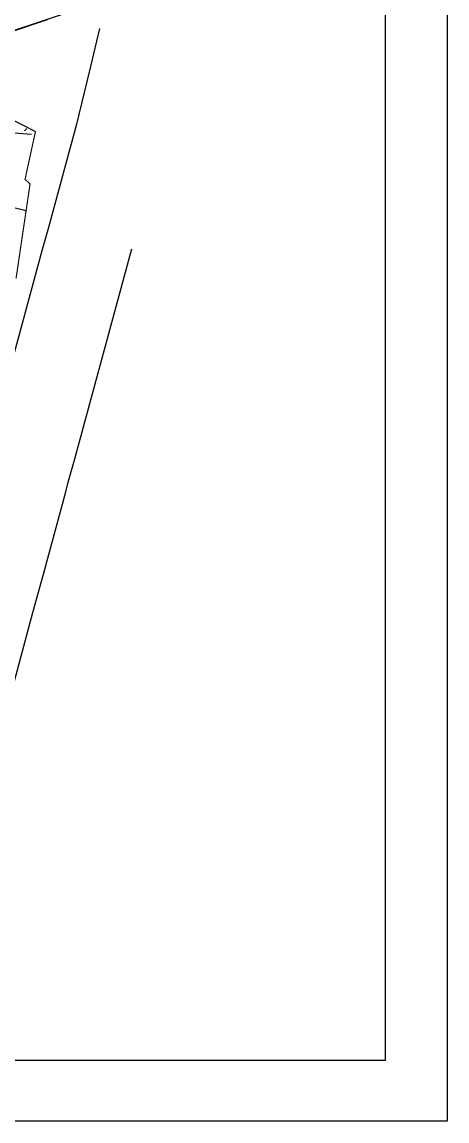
# Model space of a CAD drawing. Header units: millimetres. Extents: x 0 to 841000, y 0 to 594000.
# Drawn here: x 693280 to 841000, y 0 to 382214 of the extents above; entities that cross this region are included whole.
import ezdxf

# ---------------------------------------------------------------- set-up
doc = ezdxf.new("R2010")
doc.units = ezdxf.units.MM
doc.header["$LTSCALE"] = 1000
doc.linetypes.add('XR-SITE PLAN$0$PHANTOM-GAUN', pattern=[30, 20, -2, 2, -2, 2, -2])
doc.layers.get('DEFPOINTS').update_dxf_attribs({"color": 137})
for name, color, linetype in [('ETC-9', 9, 'Continuous'), ('XR-SITE PLAN$0$대지경계선', 2, 'XR-SITE PLAN$0$PHANTOM-GAUN'), ('XR-SITE PLAN$0$연속주제_국토계획_교통시설', 252, 'Continuous'), ('XR-SITE PLAN$0$입면선', 252, 'Continuous')]:
    doc.layers.add(name, color=color, linetype=linetype)

msp = doc.modelspace()

# ---------------------------------------------------------------- linework, layer by layer
at = {"layer": 'DEFPOINTS'}
for points in [[(841000, 0), (0, 0), (0, 594000), (841000, 594000)], [(46500, 573000), (819500, 573000), (819500, 21000), (46500, 21000)]]:
    msp.add_lwpolyline(points, close=True, dxfattribs=at)
at = {"layer": 'ETC-9', "color": 8, "ltscale": 40}
msp.add_lwpolyline([(721705, 389718), (675296, 374153), (625790, 362701), (586512, 376607), (544780, 374971), (509593, 393375), (489545, 405645), (436357, 417505), (401580, 431411)], dxfattribs=at)
at = {"layer": 'XR-SITE PLAN$0$대지경계선', "const_width": 400}
for points in [[(702363, 383121), (675831, 374146)], [(681791, 352328), (695009, 345630), (697534, 344303), (697949, 344054), (694340, 327491), (696079, 325855), (696079, 325855), (691211, 292992)]]:
    msp.add_lwpolyline(points, dxfattribs=at)
at = {"layer": 'XR-SITE PLAN$0$연속주제_국토계획_교통시설', "color": 1, "linetype": 'Continuous', "ltscale": 3}
for points in [[(720163, 379934), (717038, 366756), (713060, 350074), (712125, 346270), (702495, 310787), (700164, 302666), (684091, 243453)], [(713118, 235888), (713122, 235886), (731429, 303323)], [(708474, 218830), (709371, 222155), (711646, 230249), (713118, 235888)], [(680456, 115695), (691287, 155134), (697094, 176849), (700744, 190192), (708474, 218830)]]:
    msp.add_lwpolyline(points, dxfattribs=at)
at = {"layer": 'XR-SITE PLAN$0$입면선'}
for p, q in [((674878, 344799), (696597, 343219)), ((694126, 344312), (694973, 345140)), ((694691, 316484), (681636, 319797))]:
    msp.add_line(p, q, dxfattribs=at)

doc.saveas('drawing.dxf')
